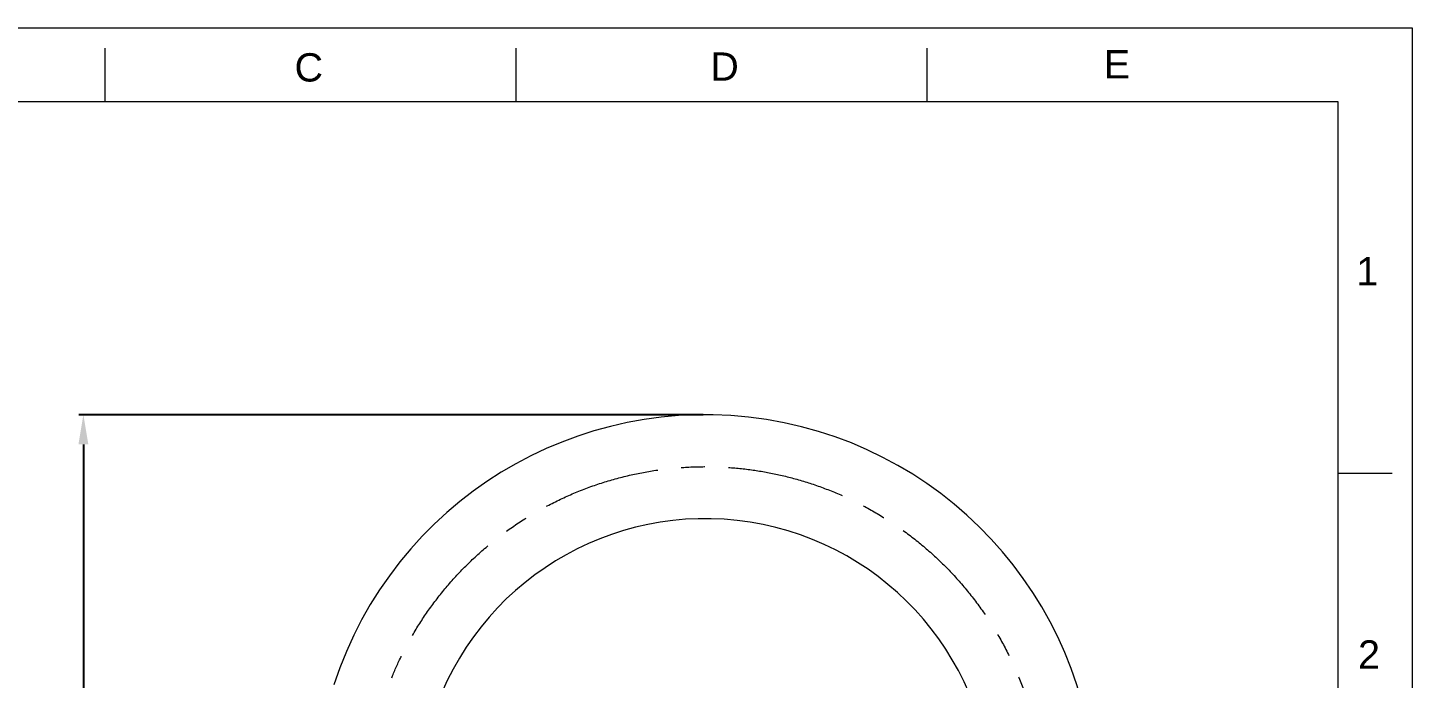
# Model space of a CAD drawing. Header units: millimetres. Extents: x 15183 to 15777, y -3358 to -2518.
# Drawn here: x 15403.4 to 15776.6, y -2692.9 to -2517.7 of the extents above; entities that cross this region are included whole.
import ezdxf

# ---------------------------------------------------------------- set-up
doc = ezdxf.new("R2010")
doc.units = ezdxf.units.MM
doc.linetypes.add('CENTERX2', pattern=[101.6, 63.5, -12.7, 12.7, -12.7])
for name, color, linetype, lineweight in [('CENTER', 1, 'CENTERX2', 15), ('DIM_', 5, 'Continuous', 9), ('FORM', 7, 'Continuous', 13)]:
    doc.layers.add(name, color=color, linetype=linetype, lineweight=lineweight)
doc.styles.get("Standard").update_dxf_attribs({"font": 'arial.ttf'})
doc.dimstyles.new('사본(2) STANDARD', dxfattribs={"dimscale": 0, "dimtxt": 4, "dimasz": 4, "dimexe": 1.25, "dimexo": 0.625, "dimgap": 1.5, "dimtad": 3, "dimtih": 1, "dimtoh": 1, "dimdec": 1, "dimzin": 9, "dimdsep": 46, "dimtxsty": 'Standard', "dimcen": 2.5, "dimclrd": 5, "dimclre": 5, "dimclrt": 5, "dimadec": 0, "dimazin": 0, "dimtfac": 1, "dimtdec": 1, "dimtmove": 0, "dimatfit": 3, "dimfxl": 1.25, "dimtfill": 1, "dimtolj": 1, "dimtzin": 0, "dimarcsym": 0})

# ---------------------------------------------------------------- blocks, each defined once
blk = doc.blocks.new('*D10')
at = {"layer": 'Defpoints', "color": 0, "transparency": 16777216}
for p in [(15418.41, -2621.89), (15586.06, -2621.89), (15651.36, -3036.59, 0)]:
    blk.add_point(p, dxfattribs=at)
at = {"layer": 'DIM_', "color": 5, "lineweight": -2, "transparency": 16777216}
for p, q in [((15585.44, -2621.89), (15417.16, -2621.89)), ((15418.41, -2629.89), (15418.41, -2823.72)), ((15418.41, -3028.59), (15418.41, -2834.76)), ((15650.74, -3036.59), (15417.16, -3036.59))]:
    blk.add_line(p, q, dxfattribs=at)
at = {"layer": 'DIM_', "color": 5, "transparency": 16777216}
for points in [[(15417.08, -2629.89), (15419.74, -2629.89), (15418.41, -2621.89)], [(15417.08, -3028.59), (15419.74, -3028.59), (15418.41, -3036.59)]]:
    blk.add_solid(points, dxfattribs=at)
at = {"layer": 'DIM_', "color": 5, "transparency": 16777216, "insert": (15418.41, -2829.24), "char_height": 8, "attachment_point": 5, "bg_fill": 3, "box_fill_scale": 1.1, "bg_fill_color": 256, "bg_fill_true_color": 13158600, "bg_fill_transparency": 0}
blk.add_mtext('\\A1;414.7', dxfattribs=at)

msp = doc.modelspace()

# ---------------------------------------------------------------- linework, layer by layer
at = {"linetype": 'Continuous', "lineweight": 18}
for radius in [105.3, 77.3]:
    msp.add_arc((15586.06, -2727.19, 0), radius, 0, 162, dxfattribs=at)
at = {"layer": 'CENTER', "ltscale": 0.5}
msp.add_rational_spline([(15458.11, -2825.52, 0), (15478.67, -2762.25, 0), (15499.23, -2698.98), (15523.33, -2624.82), (15600.34, -2637.01), (15677.36, -2649.21), (15677.36, -2727.19)], [1, 1, 1, 0.7604059656, 1, 0.7604059656, 1], degree=2, knots=[0, 0, 0, 1, 1, 2.413717, 2.413717, 3.827433, 3.827433, 3.827433], dxfattribs=at)
at = {"layer": 'FORM', "color": 7, "linetype": 'Continuous'}
for p, q in [((15182.65, -2517.68), (15776.65, -2517.68)), ((15776.65, -2517.68), (15776.65, -3357.68)), ((15424.25, -2537.68), (15424.25, -2523.14)), ((15535.05, -2537.68), (15535.05, -2523.14)), ((15645.85, -2537.68), (15645.85, -2523.14)), ((15756.65, -2537.68), (15202.65, -2537.68)), ((15756.65, -3337.68), (15756.65, -2537.68)), ((15756.65, -2637.68), (15771.18, -2637.68))]:
    msp.add_line(p, q, dxfattribs=at)

# ---------------------------------------------------------------- texts
at = {"layer": 'FORM', "char_height": 7.62, "attachment_point": 5}
for s, width, insert in [('C', 10, (15479.17, -2528.41)), ('D', 10, (15591.25, -2528.13)), ('E', 10, (15697.04, -2527.5)), ('1', 50, (15764.5, -2583.27)), ('2', 50, (15764.98, -2686.47))]:
    msp.add_mtext_dynamic_manual_height_columns(s, width=width, gutter_width=12.5, heights=[0], dxfattribs=dict(at, insert=insert))

# ---------------------------------------------------------------- next in the draw order: dimensions: what is measured, and where the dimension line sits
at = {"layer": 'DIM_'}
dim = msp.add_linear_dim(base=(15418.41, -2621.89), p1=(15651.36, -3036.59, 0), p2=(15586.06, -2621.89), angle=90, dimstyle='사본(2) STANDARD', override={"dimscale": 1, "dimtxt": 8, "dimasz": 8, "dimtad": 0}, dxfattribs=at)
dim.commit()
dim.dimension.update_dxf_attribs({"geometry": '*D10', "text_midpoint": (15418.41, -2829.24)})

doc.saveas('drawing.dxf')
